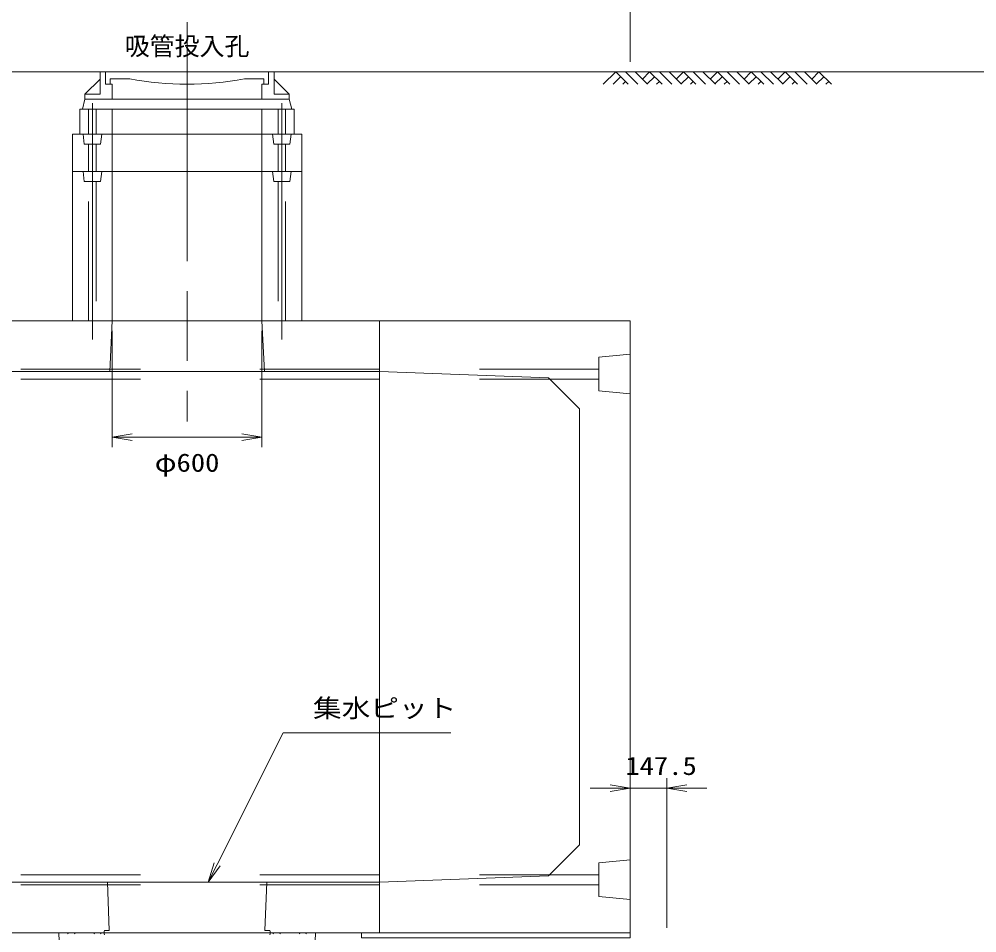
# Model space of a CAD drawing. Units: millimetres at full size; details may follow other scales. Extents: x -75200 to -41600, y 0 to 23760.
# Drawn here: x -50211 to -46369, y 15554 to 19222 of the extents above; entities that cross this region are included whole.
import ezdxf
from ezdxf.enums import TextEntityAlignment as Align

# ---------------------------------------------------------------- set-up
doc = ezdxf.new("R2010")
doc.units = ezdxf.units.MM
doc.header["$LTSCALE"] = 80.0044
doc.linetypes.add('CHAIN', pattern=[18.5, 12, -1.5, 3.5, -1.5])
doc.linetypes.add('DASHED_SPACED', pattern=[12, 6, -6])
for name, color, linetype, lineweight in [('0_2', 4, 'Continuous', 13), ('寸法', 6, 'Continuous', 13), ('文字', 2, 'Continuous', 13), ('ﾊｯﾁﾝｸﾞ', 4, 'Continuous', 9)]:
    doc.layers.add(name, color=color, linetype=linetype, lineweight=lineweight)
doc.styles.add('ＭＳ ゴシック', font='')
doc.styles.get('ＭＳ ゴシック').set_extended_font_data('MS Gothic')

# ---------------------------------------------------------------- blocks, each defined once
blk = doc.blocks.new('open_arrow')
at = {"color": 0, "linetype": 'Continuous', "lineweight": -2}
blk.add_lwpolyline([(7.5, 1.25), (0, 0), (7.5, -1.25)], dxfattribs=at)

msp = doc.modelspace()

# ---------------------------------------------------------------- linework, layer by layer
at = {"layer": '0_2', "color": 2, "linetype": 'CHAIN'}
for p, q in [((-49537.5, 19210), (-49537.5, 17607)), ((-49917.5, 18885), (-49917.5, 17935)), ((-49157.5, 18885), (-49157.5, 17935))]:
    msp.add_line(p, q, dxfattribs=at)
at = {"layer": '0_2'}
for p, q in [((-45610, 19010), (-55655, 19010)), ((-49886.5, 19010), (-49188.5, 19010)), ((-49886.5, 18920), (-49886.5, 19010)), ((-49864.5, 18960), (-49864.5, 19010)), ((-49846, 18982), (-49767.5, 18982)), ((-49846, 18960), (-49846, 18982)), ((-49307.5, 18982), (-49229, 18982)), ((-49229, 18960), (-49229, 18982)), ((-49210.5, 18960), (-49210.5, 19010)), ((-49188.5, 18920), (-49188.5, 19010)), ((-49947.5, 18920), (-49886.5, 18981)), ((-49864.5, 18960), (-49837.5, 18960)), ((-49837.5, 18900), (-49837.5, 18960)), ((-49237.5, 18960), (-49210.5, 18960)), ((-49237.5, 18900), (-49237.5, 18960)), ((-49188.5, 18981), (-49127.5, 18920)), ((-49947.5, 18900), (-49947.5, 18920)), ((-49947.5, 18920), (-49886.5, 18920)), ((-49127.5, 18920), (-49188.5, 18920)), ((-49127.5, 18900), (-49127.5, 18920)), ((-49947.5, 18900), (-49127.5, 18900)), ((-49947.5, 18860), (-49127.5, 18860))]:
    msp.add_line(p, q, dxfattribs=at)
at = {"layer": '0_2', "linetype": 'DASHED_SPACED'}
for p, q in [((-48765, 17817), (-50310, 17817)), ((-47885, 17817), (-48765, 17817)), ((-48765, 17777), (-50310, 17777)), ((-47885, 17777), (-48765, 17777)), ((-48765, 15787), (-50310, 15787)), ((-47885, 15787), (-48765, 15787)), ((-48765, 15747), (-50310, 15747)), ((-47885, 15747), (-48765, 15747))]:
    msp.add_line(p, q, dxfattribs=at)
at = {"layer": '0_2', "color": 3}
for p, q in [((-48765, 17807), (-50310, 17807)), ((-48765, 15757), (-50310, 15757))]:
    msp.add_line(p, q, dxfattribs=at)
at = {"layer": '0_2'}
msp.add_lwpolyline([(-49947.5, 18900), (-49127.5, 18900), (-49117.5, 18860), (-49957.5, 18860)], close=True, dxfattribs=at)
at = {"layer": '0_2', "color": 3}
for points in [[(-49967.5, 18760), (-49107.5, 18760), (-49107.5, 18860), (-49967.5, 18860)], [(-49837.5, 18610), (-49237.5, 18610), (-49237.5, 18860), (-49837.5, 18860)], [(-49837.5, 18760), (-49237.5, 18760), (-49237.5, 18860), (-49837.5, 18860)], [(-49997.5, 18610), (-49077.5, 18610), (-49077.5, 18760), (-49997.5, 18760)], [(-49997.5, 18010), (-49077.5, 18010), (-49077.5, 18610), (-49997.5, 18610)], [(-49837.5, 18010), (-49237.5, 18010), (-49237.5, 18610), (-49837.5, 18610)], [(-48765, 15554), (-50310, 15554), (-50310, 18010), (-48765, 18010)], [(-49847.5, 17807), (-49227.5, 17807), (-49237.5, 18010), (-49837.5, 18010)], [(-48765, 18010), (-47760, 18010), (-47760, 15554), (-48765, 15554)], [(-49225.26, 15563), (-49205.98, 15563), (-49202.98, 15554), (-49872.02, 15554), (-49869.02, 15563), (-49849.74, 15563), (-49857.5, 15757), (-49217.5, 15757)]]:
    msp.add_lwpolyline(points, close=True, dxfattribs=at)
at = {"layer": '0_2', "linetype": 'DASHED_SPACED'}
for points in [[(-49902.5, 18760), (-49932.5, 18760), (-49932.5, 18860), (-49902.5, 18860)], [(-49172.5, 18760), (-49142.5, 18760), (-49142.5, 18860), (-49172.5, 18860)], [(-49885, 18720), (-49950, 18720), (-49955, 18760), (-49880, 18760)], [(-49190, 18720), (-49125, 18720), (-49120, 18760), (-49195, 18760)], [(-49902.5, 18610), (-49932.5, 18610), (-49932.5, 18720), (-49902.5, 18720)], [(-49172.5, 18610), (-49142.5, 18610), (-49142.5, 18720), (-49172.5, 18720)], [(-49885, 18570), (-49950, 18570), (-49955, 18610), (-49880, 18610)], [(-49190, 18570), (-49125, 18570), (-49120, 18610), (-49195, 18610)], [(-49902.5, 18010), (-49932.5, 18010), (-49932.5, 18570), (-49902.5, 18570)], [(-49172.5, 18010), (-49142.5, 18010), (-49142.5, 18570), (-49172.5, 18570)], [(-47760, 17717), (-47885, 17729.5), (-47885, 17864.5), (-47760, 17877)], [(-47760, 15847), (-47885, 15834.5), (-47885, 15699.5), (-47760, 15687)]]:
    msp.add_lwpolyline(points, close=True, dxfattribs=at)
at = {"layer": '0_2', "color": 3}
for points in [[(-49837.5, 18860), (-49237.5, 18860), (-49837.5, 18860)], [(-48765, 17807), (-48088, 17782), (-47963, 17657), (-47963, 15907), (-48088, 15782), (-48765, 15757)], [(-50014.38, 15549.5), (-50016.88, 15554), (-50052.54, 15554), (-50032.54, 15051)], [(-49909.38, 15549.5), (-49911.88, 15554), (-49986.88, 15554), (-49989.38, 15549.5)], [(-49869.02, 15545), (-49872.02, 15554), (-49881.88, 15554), (-49884.38, 15549.5)], [(-49190.62, 15549.5), (-49193.12, 15554), (-49202.98, 15554), (-49205.98, 15545)], [(-49085.62, 15549.5), (-49088.12, 15554), (-49163.12, 15554), (-49165.62, 15549.5)], [(-49042.46, 15051), (-49022.46, 15554), (-49058.12, 15554), (-49060.62, 15549.5)]]:
    msp.add_lwpolyline(points, dxfattribs=at)
at = {"layer": '0_2', "color": 7}
msp.add_lwpolyline([(-48837.5, 15534), (-47760, 15534), (-47760, 15554), (-48837.5, 15554)], close=True, dxfattribs=at)
at = {"layer": '0_2'}
msp.add_arc((-49537.5, 20173.27), 1213.27, 259.07231, 280.92769, dxfattribs=at)
at = {"layer": '寸法'}
for p, q in [((-47760, 19050), (-47760, 19750)), ((-49837.5, 17970), (-49837.5, 17503.47)), ((-49237.5, 17970), (-49237.5, 17503.47)), ((-49837.5, 17543.47), (-49237.5, 17543.47)), ((-47760, 15594), (-47760, 16174)), ((-47612.5, 15574), (-47612.5, 16174)), ((-47920, 16134), (-47452.5, 16134))]:
    msp.add_line(p, q, dxfattribs=at)
msp.add_lwpolyline([(-49452.45, 15757), (-49416.67, 15828.55), (-49152.45, 16357), (-48479.12, 16357)], dxfattribs=at)
at = {"layer": 'ﾊｯﾁﾝｸﾞ'}
for p, q in [((-47867.65, 18960), (-47817.65, 19010)), ((-47828.76, 18960), (-47798.2, 18990.56)), ((-47817.65, 19010), (-47767.65, 18960)), ((-47778.76, 19010), (-47728.76, 18960)), ((-47739.87, 19010), (-47689.87, 18960)), ((-47710.82, 18980.95), (-47681.76, 19010)), ((-47691.37, 18961.5), (-47662.32, 18990.56)), ((-47681.76, 19010), (-47631.76, 18960)), ((-47642.87, 19010), (-47592.87, 18960)), ((-47603.98, 19010), (-47553.98, 18960)), ((-47574.93, 18980.95), (-47545.88, 19010)), ((-47555.49, 18961.5), (-47526.44, 18990.56)), ((-47545.88, 19010), (-47495.88, 18960)), ((-47506.99, 19010), (-47456.99, 18960)), ((-47468.1, 19010), (-47418.1, 18960)), ((-47439.05, 18980.95), (-47410, 19010)), ((-47419.61, 18961.5), (-47390.56, 18990.56)), ((-47410, 19010), (-47360, 18960)), ((-47371.11, 19010), (-47321.11, 18960)), ((-47332.22, 19010), (-47282.22, 18960)), ((-47303.17, 18980.95), (-47274.12, 19010)), ((-47283.72, 18961.5), (-47254.67, 18990.56)), ((-47274.12, 19010), (-47224.12, 18960)), ((-47235.23, 19010), (-47185.23, 18960)), ((-47196.34, 19010), (-47146.34, 18960)), ((-47167.29, 18980.95), (-47138.24, 19010)), ((-47147.84, 18961.5), (-47118.79, 18990.56)), ((-47138.24, 19010), (-47088.24, 18960)), ((-47099.35, 19010), (-47049.35, 18960)), ((-47060.46, 19010), (-47010.46, 18960)), ((-47031.41, 18980.95), (-47002.35, 19010)), ((-47011.96, 18961.5), (-46982.91, 18990.56)), ((-47002.35, 19010), (-46952.35, 18960)), ((-47789.87, 18960), (-47778.76, 18971.11)), ((-47653.98, 18960), (-47642.87, 18971.11)), ((-47518.1, 18960), (-47506.99, 18971.11)), ((-47382.22, 18960), (-47371.11, 18971.11)), ((-47246.34, 18960), (-47235.23, 18971.11)), ((-47110.46, 18960), (-47099.35, 18971.11)), ((-46974.57, 18960), (-46963.46, 18971.11))]:
    msp.add_line(p, q, dxfattribs=at)

# ---------------------------------------------------------------- block references
at = {"layer": '寸法', "xscale": 10.7, "yscale": 10.7}
for p in [(-49837.5, 17543.47), (-47612.5, 16134)]:
    msp.add_blockref('open_arrow', p, dxfattribs=at)
for p, rotation in [((-49237.5, 17543.47), 180), ((-47760, 16134), 180), ((-49452.45, 15757), 63.4)]:
    msp.add_blockref('open_arrow', p, dxfattribs=dict(at, rotation=rotation))

# ---------------------------------------------------------------- texts
at = {"layer": '寸法', "style": 'ＭＳ ゴシック', "width": 1.15}
for s, p in [('φ600', (-49537.5, 17441.29)), ('147.5', (-47636, 16224))]:
    msp.add_text(s, height=73.31, dxfattribs=at).set_placement(p, align=Align.MIDDLE_CENTER)
msp.add_text('集水ピット', height=73.31, dxfattribs=at).set_placement((-49032.45, 16397), align=Align.BOTTOM_LEFT)
at = {"layer": '文字', "style": 'ＭＳ ゴシック'}
msp.add_text('吸管投入孔', height=73.31, dxfattribs=at).set_placement((-49537.5, 19150), align=Align.TOP_CENTER)

doc.saveas('drawing.dxf')
